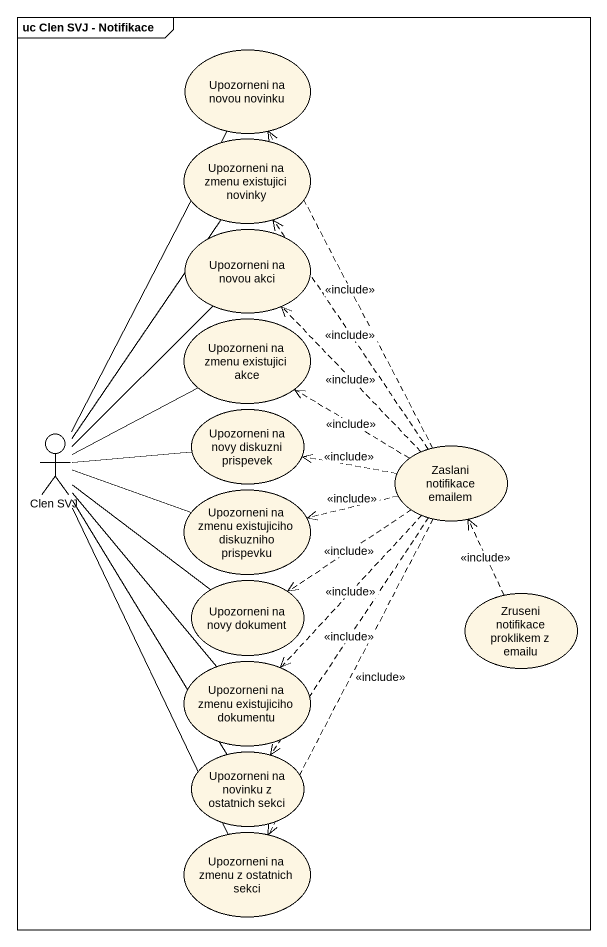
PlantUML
@startuml
mainframe uc Clen SVJ - Notifikace
usecase "Upozorneni na novou novinku" as Upozorneni_na_novou_novinku
usecase "Upozorneni na zmenu existujici novinky" as Upozorneni_na_zmenu
usecase "Upozorneni na novou akci" as Upozorneni_na_novou_akci
usecase "Upozorneni na zmenu existujici akce" as Upozorneni_na_zmenu_2
usecase "Upozorneni na novy diskuzni prispevek" as Upozorneni_na_novy_diskuzni
actor "Clen SVJ" as Clen_SVJ
usecase "Zaslani notifikace emailem" as Zaslani_notifikace_emailem
usecase "Upozorneni na zmenu existujiciho diskuzniho prispevku" as Upozorneni_na_zmenu_3
usecase "Upozorneni na novy dokument" as Upozorneni_na_novy_dokument
usecase "Zruseni notifikace proklikem z emailu" as Zruseni_notifikace
usecase "Upozorneni na zmenu existujiciho dokumentu" as Upozorneni_na_zmenu_4
usecase "Upozorneni na novinku z ostatnich sekci" as Upozorneni_na_novinku_z
usecase "Upozorneni na zmenu z ostatnich sekci" as Upozorneni_na_zmenu_z
Clen_SVJ -up- Upozorneni_na_novou_novinku
Clen_SVJ -up- Upozorneni_na_zmenu
Clen_SVJ -up- Upozorneni_na_novou_akci
Clen_SVJ -up- Upozorneni_na_zmenu_2
Clen_SVJ -right- Upozorneni_na_novy_diskuzni
Clen_SVJ -right- Upozorneni_na_zmenu_3
Clen_SVJ -- Upozorneni_na_novy_dokument
Clen_SVJ -- Upozorneni_na_zmenu_4
Clen_SVJ -- Upozorneni_na_novinku_z
Clen_SVJ -- Upozorneni_na_zmenu_z
Zaslani_notifikace_emailem .up.> Upozorneni_na_novou_novinku : <<include>>
Zaslani_notifikace_emailem .up.> Upozorneni_na_zmenu : <<include>>
Zaslani_notifikace_emailem .up.> Upozorneni_na_novou_akci : <<include>>
Zaslani_notifikace_emailem .left.> Upozorneni_na_zmenu_2 : <<include>>
Zaslani_notifikace_emailem .left.> Upozorneni_na_novy_diskuzni : <<include>>
Zaslani_notifikace_emailem .left.> Upozorneni_na_zmenu_3 : <<include>>
Zaslani_notifikace_emailem ..> Upozorneni_na_novy_dokument : <<include>>
Zaslani_notifikace_emailem ..> Upozorneni_na_zmenu_4 : <<include>>
Zaslani_notifikace_emailem ..> Upozorneni_na_novinku_z : <<include>>
Zaslani_notifikace_emailem ..> Upozorneni_na_zmenu_z : <<include>>
Zruseni_notifikace .up.> Zaslani_notifikace_emailem : <<include>>
@enduml
